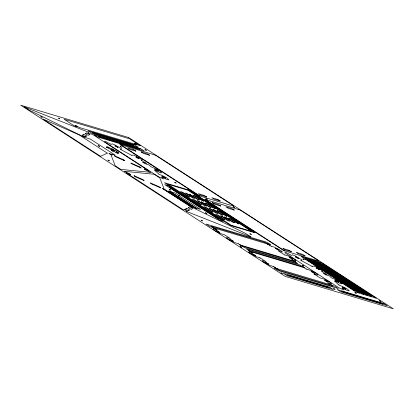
<?xml version="1.0" encoding="UTF-8"?>
<svg xmlns="http://www.w3.org/2000/svg" width="414" height="414" viewBox="0 0 414 414"><rect width="100%" height="100%" fill="white"/><g stroke="black" fill="none" stroke-linecap="round" stroke-linejoin="round"><path stroke-width="0.62" d="M82.702 136.061L85.118 137.401L90.64 139.228L115.289 155.193L110.657 153.93L112.251 155.11L108.97 153.423L110.936 154.717L115.18 165.719L120.22 169.031L121.173 169.424L150.432 172.317M162.598 188.53L192.298 207.59L162.593 188.551M88.461 132.211C86.086 133.241 91.654 134.038 92.379 134.271L148.693 170.77M83.783 134.478L82.148 135.13L85.294 136.76M86.79 133.039L85.155 133.665M89.621 134.555L88.234 135.337L85.155 133.691M86.619 135.994L85.289 136.749M188.38 207.662C189.063 205.541 195.439 208.977 191.216 209.173M184.344 209.66L183.728 209.914L182.683 209.422L126.322 172.912M185.374 209.101L186.714 208.351M186.466 211.394L187.061 211.109M188.21 210.612L189.845 209.97L186.709 208.314M120.64 149.361L121.618 148.895L114.916 144.9L112.127 143.829L111.221 144.393L110.491 144.072M141.448 160.477L142.426 160.011L135.725 156.011L132.935 154.939L132.03 155.504L131.264 155.162M301.019 260.38L301.997 259.92L295.296 255.919L292.507 254.848L291.601 255.412L290.835 255.071M321.828 271.496L322.806 271.03L316.105 267.035L313.315 265.964L312.415 266.502M24.224 106.864L88.461 132.201M250.765 236.813L186.46 211.425M148.673 170.791L144.414 168.99M131.538 163.706L130.84 162.987L139.316 166.713M145.133 169.693L144.408 169.016M114.367 155.721L122.854 159.447M124.573 171.318L153.822 174.232L154.727 174.594L159.814 177.932L164.063 188.867L164.555 189.276L193.514 207.994L245.404 233.325L250.775 236.787M141.081 151.907L147.073 153.692L149.506 155.219M142.866 162.262L146.841 163.468L141.36 160.441M212.263 202.689L218.256 204.475L220.688 205.996M283.036 248.519L288.796 250.242M296.595 252.561L302.587 254.341L305.025 255.868M98.18 145.635L99.541 146.333M99.531 146.365L98.175 145.676M145.024 149.645L146.39 150.344M146.37 150.375L145.019 149.682M107.976 160.063L109.343 160.761M109.322 160.792L107.982 160.114M205.908 198.554L207.274 199.253M207.254 199.284L205.903 198.596M205.504 212.77L206.86 213.5L205.51 212.822M233.263 206.752L234.614 207.481L233.258 206.793M202.441 220.905L201.095 220.212L202.462 220.874M249.927 233.719L251.288 234.417M251.267 234.448L249.916 233.744M302.334 265.172L303.695 265.871M303.685 265.897L302.329 265.208M280.971 272.816L282.332 273.514M282.312 273.545L280.966 272.852M333.632 288.594L334.998 289.298M334.988 289.324L333.622 288.625M200.961 195.268L198.306 193.69L204.066 195.403M325.901 274.896L323.246 273.318L327.215 274.492L321.647 271.496M123.848 160.011L124.583 160.684L123.952 160.466M126.327 172.861L130.581 174.661L129.903 174.035M312.368 266.528L311.675 266.207M211.43 226.354L264.955 242.397M217.008 230.003L213.096 228.802L213.427 229.604L216.786 231.778L220.491 233.589L224.476 234.795L230.339 238.562L226.541 237.507L226.872 238.304L230.231 240.477L233.931 242.288L238.361 243.774M233.361 241.207C232.482 241.424 227.524 238.397 230.924 239.753M275.501 248.416L276.862 248.845M251.728 253.694L253.528 254.232L255.547 255.536M255.521 255.557L253.792 255.019L251.764 253.735M292.729 258.998C292.16 259.314 286.804 256.188 290.302 257.544M291.839 259.619L295.762 260.815L295.436 260.018L292.072 257.844L288.372 256.033L284.863 254.983M311.116 271.496L312.906 272.024L314.925 273.328M314.899 273.354L313.553 272.919M314.014 273.97L317.936 275.17L317.61 274.368L314.247 272.195L310.547 270.383L307.038 269.333M333.053 286.317L279.528 270.28M76.435 125.892L77.465 126.405M83.706 134.369L86.707 136.025M133.287 149.573L134.338 150.101M149.485 155.245L149.154 155.136M141.019 167.981L140.449 167.758M150.427 182.941L151.048 183.185M204.071 195.382L206.736 196.966L206.384 196.888M217.624 199.439L218.67 199.972M220.667 206.027L220.336 205.918M188.272 210.726L185.177 209.096M234.22 210.084L233.931 209.996M288.806 250.222L289.852 250.755M304.999 255.899L304.673 255.79M116.867 152.559L117.209 152.538M184.308 209.541L187.138 211.114M112.039 150.091L111.175 150.122L111.816 150.479M185.7 193.069L186.673 193.348L194.735 198.57L192.282 197.742L185.684 193.09M201.328 204.64L200.366 204.361L192.303 199.139L194.777 199.983L201.354 204.619M209.111 208.221L210.084 208.501L218.152 213.722L215.673 212.879L209.096 208.242M212.931 212.149L211.968 211.87L203.9 206.648L206.379 207.492L212.951 212.128M220.817 215.797L221.79 216.077L229.853 221.299L227.379 220.455L220.807 215.829M224.636 219.725L223.674 219.446L215.606 214.224L218.085 215.068L224.662 219.705M338.352 284.615L334.647 281.059M107.94 147.586L108.328 147.581M155.421 169.735L154.764 169.083L157.356 170.221L158.345 171.096L155.405 169.766M162.614 176.757L161.936 176.147M164.839 177.492L165.538 178.113M335.801 280.759L335.133 280.159M338.026 281.494L338.724 282.115M114.906 145.878L115.268 145.749M138.871 158.334C138.721 158.898 134.974 157.134 136.061 156.834M295.286 256.903L295.648 256.768M295.28 256.944L297.925 258.383L298.504 258.232M178.496 195.377L179.433 195.646L175.169 192.996L168.653 191.014L194.192 207.543L200.578 209.417L178.501 195.424M161.946 176.105L164.865 177.461M165.507 178.144L162.604 176.794M335.133 280.102L338.052 281.463M334.647 281.008L340.629 283.642L342.067 283.838L340.411 282.229L337.317 280.423L331.283 277.747L329.44 275.931L325.916 274.87M338.693 282.146L335.79 280.796M115.278 145.707L118.125 147.213L117.757 147.384M117.721 147.415L114.895 145.914M136.082 156.802L138.928 158.314M295.658 256.727L298.489 258.217M316.462 267.827L319.308 269.333L318.935 269.504M318.904 269.535L316.073 268.029L316.451 267.863M193.529 195.408L195.506 195.998L203.574 201.214L193.54 195.48M199.362 199.952L197.39 199.362L189.327 194.145L199.388 199.905M205.339 203.051L207.321 203.641L215.383 208.858L205.344 203.114M216.941 210.56L218.918 211.15L226.986 216.367L216.926 210.607M228.647 218.137L230.624 218.727L238.692 223.943L228.631 218.183M332.996 286.338C332.908 286.146 329.554 283.093 330.253 284.661L276.687 268.546M212.956 227.441L217.034 229.982M217.531 231.033L218.406 231.488M218.499 232.094L216.113 230.645L217.485 231.053M265.001 242.376L269.881 245.057L267.304 243.918L214.229 228.016C214.907 229.584 211.802 226.644 211.435 226.365M271.367 246.299L270.523 245.869M230.976 239.732L233.372 241.186M276.909 248.83L277.784 249.28M277.877 249.885L275.496 248.447M284.806 254.998L278.394 250.951L282.322 252.116L281.991 251.319L274.927 247.334L271.424 246.283M290.354 257.529L291.228 257.979M259.661 257.674L260.535 258.124M306.981 269.348L306.132 268.914M266.59 262.786L267.465 263.237M267.532 263.837L266.709 263.407M313.47 272.929L311.126 271.512M273.105 266.373L273.98 266.823M279.476 270.295L274.596 267.615L275.232 267.78L277.173 268.929L274.011 267.987L278.172 270.611L338.362 288.61L334.812 286.265L331.573 285.21M325.968 280.578L326.843 281.034M326.915 281.629L326.097 281.209M331.51 285.225L327.464 282.715L331.381 283.869L331.05 283.067L327.691 280.894L323.986 279.083L320.001 277.882L314.024 274.016M76.424 125.918L75.084 125.53L75.524 125.825M133.282 149.594L127.553 147.845L129.955 149.397L135.487 151.022M149.04 155.084L143.508 153.459L141.081 151.943M108.354 147.151L107.35 146.846L108.313 147.55M116.867 153.009L117.876 153.309L116.888 152.59M217.614 199.465L211.859 197.721L214.286 199.269L219.824 200.893M200.976 195.248L206.27 196.831M220.222 205.861L214.69 204.237L212.263 202.72M233.775 209.924L228.243 208.299L225.806 206.772L231.809 208.532L234.241 210.058M230.717 225.495L254.672 232.746L188.411 189.86M212.905 227.462L209.665 226.406L206.12 224.067L266.254 242.045C277.929 248.25 260.753 240.565 270.482 245.823M291.006 251.671L285.469 250.046L283.052 248.545M304.559 255.733L299.022 254.108L296.595 252.592M218.561 232.078L219.927 232.487L218.426 231.514M277.939 249.87L279.305 250.279L277.804 249.306M259.614 257.689L256.106 256.639L249.042 252.654L248.716 251.857L252.638 253.052L246.63 249.047L299.715 264.919L306.096 268.872M266.538 262.802L265.183 262.373L266.673 263.366M325.921 280.599L324.56 280.164L326.051 281.158M267.615 263.827L268.986 264.236L267.485 263.263M326.993 281.618L328.364 282.032L326.863 281.059M273.054 266.388L269.55 265.338L262.486 261.353L262.155 260.556L266.088 261.736L260.556 258.15M122.911 159.457L123.869 159.99M139.373 166.728L141.045 167.955M135.626 176.928L133.96 175.712L134.586 175.914M152.057 184.189L150.422 182.983M158.79 174.077L154.282 169.988L160.254 172.622L161.688 172.814L160.032 171.205L156.942 169.404L150.903 166.723L149.061 164.907L145.247 163.789L142.861 162.283M339.138 285.091L338.347 284.651M114.652 150.38L115.884 150.831M114.228 151.659L115.33 152.109M108.442 148.352L110.978 149.361M109.927 148.067L110.988 148.512M135.601 151.079L135.952 151.157L134.343 150.111M219.937 200.95L220.289 201.028L218.675 199.983M291.12 251.728L291.461 251.836L289.857 250.765M158.857 174.092L164.192 176.447L167.282 178.253L168.938 179.862L167.504 179.666L161.532 177.032L163.509 178.946L158.572 176.768L104.468 141.754L105.373 141.324L110.372 143.994M123.843 160.404L115.646 156.808L114.362 155.747M140.305 167.675L131.574 163.747M134.695 175.976L142.897 179.578L144.175 180.649L135.683 176.938M151.157 183.247L159.354 186.849L160.637 187.92L152.145 184.209M339.237 285.117L344.572 287.471L347.662 289.272L349.318 290.882L347.884 290.69L341.897 288.051L343.889 289.971L338.952 287.787L284.848 252.773L285.753 252.343L290.752 255.014M106.424 146.903L107.857 147.56M117.291 152.564L118.802 153.252L118.725 152.932M111.283 148.362L112.841 149.128M112.38 151.032L113.943 151.793M276.666 268.577L273.996 266.849M117.058 152.052L118.647 152.88M106.579 147.275L108.033 148.036M131.181 155.105L120.448 149.345M311.561 266.13L300.828 260.365M134.804 143.591L134.364 143.296L136.17 143.818L138.255 145.164L140.491 145.78L129.587 138.83L64.134 119.253L74.054 125.758L77.118 126.839L75.638 125.882M113.446 149.718L114.533 150.323M108.463 147.198L109.808 148.01M115.449 152.166L116.764 152.957M77.485 126.436L78.976 127.398L136.397 144.605L134.917 143.648M120.779 144.76L200.055 196.065M205.504 199.595L284.785 250.905M254.325 232.57L188.463 189.943L164.508 182.698L230.769 225.583M291.244 258.005L292.75 258.978M115.992 150.882L117.193 151.659L116.427 151.529L116.96 151.995M238.381 243.799L244.762 247.753L297.852 263.625L291.834 259.65M188.173 207.647L191.273 209.225M124.573 171.36L129.872 173.942M89.833 134.576L86.728 132.992M112.929 149.18L113.358 149.661M111.899 150.536L112.297 150.975M150.432 172.307L145.123 169.709M24.235 106.89L29.591 110.326L84.275 137.148L82.697 136.087M106.362 146.887L106.501 147.224M110.952 149.335A1.946 0.264 27.3 0 1 112.329 149.645A1.946 0.264 27.3 0 1 114.342 150.944A1.946 0.264 27.3 0 1 112.385 150.261M107.319 153.144L100.737 156.269L100.229 156.078L42.932 118.989L79.115 134.892L107.319 153.144M40.888 116.629L42.228 117.359L40.898 116.629M58.54 118.114L59.885 118.844L58.555 118.114M120.2 146.504L121.54 147.234L120.215 146.504M174.744 182.341L176.085 183.076L174.744 182.341M169.305 189.333L170.646 190.062L169.321 189.327M240.348 246.589L241.688 247.318L240.348 246.589M302.95 258.988L304.29 259.718L302.96 258.988M354.948 292.641L356.288 293.371L354.958 292.641M379.296 300.73L380.637 301.459L379.312 300.73M189.529 196.997L188.556 196.717L180.488 191.496L182.967 192.339L189.54 196.976M197.525 200.712L204.071 205.37L206.55 206.213L198.482 200.992L197.525 200.712M343.004 287.777L345.918 289.132L344.929 288.258L342.337 287.125L343.004 287.777M211.181 207.595L209.205 207.01L201.137 201.789L211.197 207.549M222.784 215.104L220.807 214.519L212.739 209.298L214.152 209.81L222.773 215.104M234.49 222.68L232.513 222.09L224.445 216.874L225.858 217.386L234.479 222.68M128.692 137.557L20.7 105.192L285.308 276.443L393.3 308.808L128.692 137.557M134.581 144.812L88.104 130.886L91.706 133.215L138.178 147.141L134.581 144.812M133.158 144.895L92.441 132.692L133.846 145.34L133.158 144.895M140.512 148.59L94.04 134.664L97.637 136.993L144.108 150.919L140.512 148.59M139.088 148.673L98.372 136.47L139.777 149.118L139.088 148.673M154.086 154.732L119.755 144.45L199.03 195.76L233.392 206.058A1.966 0.269 27.3 0 0 233.175 205.525L156.554 155.938A1.966 0.269 27.3 0 0 154.086 154.732M187.966 190.223L167.732 184.158L231.245 225.268L251.479 231.328L187.966 190.223M167.753 185.529L164.746 184.628L220.31 220.59L223.322 221.49L167.753 185.529M169.978 187.392L169.404 187.216L218.664 218.902L169.978 187.392M238.821 209.572L204.49 199.294L283.766 250.599L318.128 260.898A1.966 0.269 27.3 0 0 317.911 260.365L241.29 210.778A1.966 0.269 27.3 0 0 238.821 209.572M169.89 191.232L169.047 190.978L196.329 208.34L169.89 191.232M303.959 257.311L300.952 256.411L356.516 292.372L359.528 293.278L303.959 257.311M308.383 258.641L305.377 257.736L360.941 293.702L363.953 294.602L308.383 258.641M312.456 259.857L309.449 258.957L365.013 294.918L368.025 295.824L312.456 259.857M316.353 261.027L313.341 260.127L368.91 296.088L371.917 296.988L316.353 261.027M320.778 262.352L317.771 261.451L373.335 297.412L376.347 298.318L320.778 262.352M306.184 259.174L305.604 259.004L354.87 290.685L306.184 259.174M310.609 260.499L310.034 260.328L359.295 292.01L310.609 260.499M314.681 261.72L314.107 261.55L363.368 293.231L314.681 261.72M318.573 262.89L317.999 262.714L367.265 294.401L318.573 262.89M323.003 264.215L322.423 264.044L371.689 295.725L323.003 264.215M294.53 261.239L239.722 244.814L241.186 245.761L295.994 262.186L294.53 261.239M303.296 266.911L248.488 250.491L249.952 251.438L304.761 267.858L303.296 266.911M329.803 287.259L283.331 273.333L286.933 275.662L333.405 289.588L329.803 287.259M383.592 303.41L337.12 289.484L340.717 291.813L387.193 305.739L383.592 303.41M328.385 287.337L287.663 275.134L329.073 287.782L328.385 287.337M382.169 303.493L341.452 291.29L382.857 303.938L382.169 303.493"/></g></svg>
